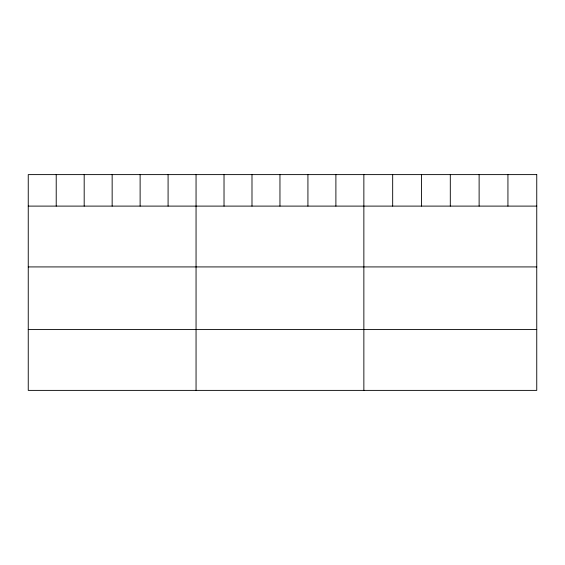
<?xml version="1.0" encoding="UTF-8"?>
<svg xmlns="http://www.w3.org/2000/svg" width="565" height="565" viewBox="0 0 565 565"><rect width="100%" height="100%" fill="white"/><g stroke="black" fill="none" stroke-linecap="round" stroke-linejoin="round"><path stroke-width="0.85" d="M28.25 206.105L536.75 206.105M28.25 266.92L536.75 266.92M28.25 329.579L536.75 329.579M507.935 174.613L507.935 206.105M479.12 174.613L479.12 206.105M450.305 174.613L450.305 206.105M421.49 174.613L421.49 206.105M392.675 174.613L392.675 206.105M363.86 174.613L363.86 390.387M335.893 174.613L335.893 206.105M307.925 174.613L307.925 206.105M279.957 174.613L279.957 206.105M251.99 174.613L251.99 206.105M224.023 174.613L224.023 206.105M196.055 174.613L196.055 390.387M168.088 174.613L168.088 206.105M140.12 174.613L140.12 206.105M112.153 174.613L112.153 206.105M84.185 174.613L84.185 206.105M56.218 174.613L56.218 206.105M536.75 174.613L28.25 174.613L28.25 390.387L536.75 390.387L536.75 174.613"/></g></svg>
